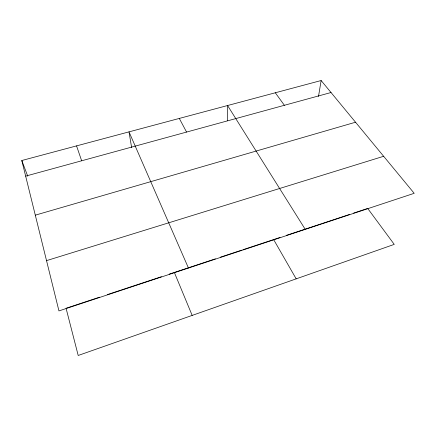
<?xml version="1.0" encoding="UTF-8"?>
<svg xmlns="http://www.w3.org/2000/svg" width="436" height="436" viewBox="0 0 436 436"><rect width="100%" height="100%" fill="white"/><g stroke="black" fill="none" stroke-linecap="round" stroke-linejoin="round"><path stroke-width="0.65" d="M227.407 120.761L227.57 105.528L305.26 229.374M318.503 96.46L321.13 80.529L21.8 160.519L58.953 310.917L414.2 193.311L321.13 80.529M99.522 297.188L66.065 308.263L78.202 355.471L394.242 244.389L367.695 208.441M107.245 294.632L120.756 290.163M121.399 289.951L161.424 276.702M169.173 274.14L173.692 272.642M215.411 258.837L174.34 272.429L192.172 315.413M220.545 257.136L225.036 255.649M225.679 255.442L241.664 250.15M242.945 249.724L273.639 239.566L296.18 278.855M274.277 239.353L280.037 237.451M286.441 235.331L321.01 223.891M321.648 223.679L349.786 214.365M353.623 213.095L367.052 208.653M46.532 260.63L383.647 156.29M35.3 215.161L355.536 122.222M25.653 176.122L331.028 92.519M275.301 92.775L284.386 105.289M179.305 118.429L186.559 132.07M188.456 268.042L129.012 131.868L131.639 147.657M21.8 160.519L27.751 176.22M76.556 145.886L81.652 160.791"/></g></svg>
